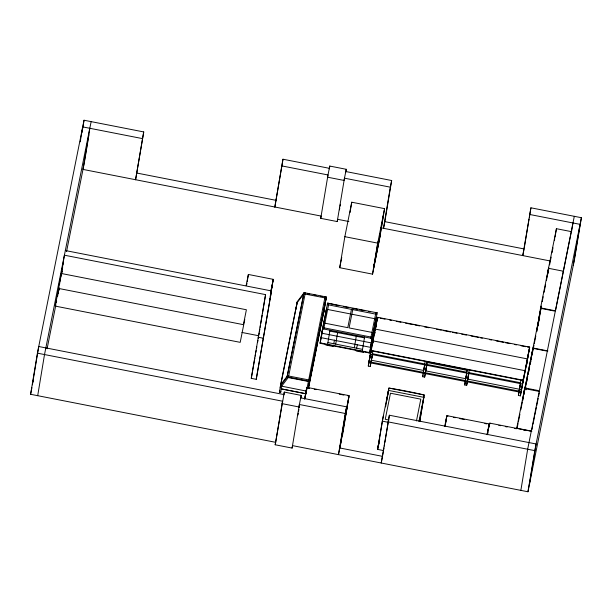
<?xml version="1.0" encoding="UTF-8"?>
<svg xmlns="http://www.w3.org/2000/svg" width="612" height="612" viewBox="0 0 612 612"><rect width="100%" height="100%" fill="white"/><g stroke="black" fill="none" stroke-linecap="round" stroke-linejoin="round"><path stroke-width="0.92" d="M325.875 312.847L325.553 315.019L325.798 313.795M325.775 313.987L326.64 308.142M326.403 309.305L325.982 312.128L326.234 310.85M375.952 319.013L374.529 328.56M345.811 171.536L391.657 180.517L384.849 221.651L524.109 248.946L522.778 255.594L530.918 207.812L581.4 217.704L574.591 258.838L527.957 491.765L292.582 445.635L292.092 448.083L275.186 444.771L275.675 442.323L30.6 394.296L37.408 353.162L84.043 120.235L143.721 131.932L135.581 179.721L143.721 131.932M32.398 384.841L38.74 346.514L283.815 394.541M37.699 395.689L44.508 354.555L91.142 121.627M80.233 141.846L82.704 126.891L142.389 138.587M82.023 132.391L84.043 120.235M57.589 296.338L58.981 287.931M59.899 282.377L64.405 255.196L265.57 294.624L262.479 313.321M58.989 288.872L58.676 290.746L59.081 288.879M61.139 275.897L62.631 266.855M62.937 265.042L63.235 263.229M89.811 128.283L83.002 169.417L321.185 216.09L320.742 218.339L337.22 221.567L337.663 219.318L348.894 221.521M84.334 162.761L88.358 138.457M88.663 136.591L88.977 134.716M246.644 284.924L246.934 283.18M247.225 281.443L248.38 274.467L273.243 279.34L271.368 290.669M282.981 159.219L274.842 207.009L282.981 159.219L329.332 168.308M65.331 250.537L271.476 290.937L256.244 379.318L251.272 378.346L265.57 294.624M258.914 334.818L259.228 332.951M259.534 331.084L259.848 329.21M260.154 327.344L260.467 325.469M260.773 323.603L262.166 315.188M256.244 379.318L271.476 290.937M271.047 292.131L271.942 286.722M272.424 284.106L272.998 280.625M280.862 391.267L280.625 392.437L279.386 392.193L280.656 384.749L287.487 375.799L309.672 380.09L308.241 388.498M280.625 392.437L281.665 386.157L288.229 377.55L288.566 376.02L287.219 376.143M297.072 302.764L303.904 293.829L326.081 298.098L323.388 314.4L326.318 296.935L304.133 292.658L297.302 301.594L296.032 309.037L296.262 307.874M275.186 444.771L284.305 392.093L301.211 395.406L300.752 398.213M275.675 442.323L282.484 401.189L37.408 353.162M283.846 394.901L284.305 392.093M320.742 218.339L328.001 174.956L281.65 165.875M329.317 168.866L329.776 166.066L346.254 169.294L345.795 172.094M292.092 448.083L299.39 404.501L345.275 413.49L338.467 454.632L339.798 447.976L346.606 406.842L300.722 397.854M297.96 415.035L298.274 413.169M298.579 411.302L298.893 409.428M299.199 407.561L299.513 405.687M304.845 399.039L306.551 388.75M304.975 398.573L306.834 387.35L349.108 395.635L339.958 447.961L346.591 408.212M306.681 390.158L325.071 296.69L325.003 297.126M316.22 349.115L317.88 339.094M337.22 221.567L344.472 178.184L390.326 187.173L383.517 228.307L384.849 221.651M339.461 209.862L339.775 207.996M340.081 206.122L340.387 204.255M320.091 343.309L322.501 328.759L372.042 338.467L369.633 353.017L320.091 343.309L322.256 332.392M327.336 304.646L376.877 314.354M370.796 338.222L375.929 312.594L377.176 312.839L327.627 303.131L338.964 305.717M321.331 343.554L321.407 343.118M328.812 303.728L323.74 328.996M339.714 267.712L344.847 236.683L351.747 202.212L384.573 208.646L379.44 239.667L372.54 274.145L339.714 267.712L341.764 257.461M327.619 344.334L329.96 330.22M350.033 212.555L351.747 202.212M335.705 344.12L337.61 332.614M354.356 347.777L356.26 336.271M347.593 395.773L347.662 395.352M342.475 435.384L348.825 397.035M372.54 274.145L377.673 243.117L344.847 236.683M373.978 265.822L378.086 241.342M379.83 236.584L383.594 213.863M362.243 351.12L364.584 337.005M368.393 352.772L368.462 352.336M376.242 317.498L369.633 353.017M370.65 364.584L370.275 366.443L368.286 366.053L377.505 317.291L529.701 347.119L527.559 347.058M371.201 348.855L368.286 366.053M375.225 330.48L376.885 320.436M375.301 330.426L375.447 329.554M375.753 327.68L376.686 322.057M376.831 321.185L377.26 318.577M370.62 352.336L377.505 317.291M370.275 366.443L372.815 351.104M383.196 450.493L377.619 449.399L382.301 421.148L388.918 388.069A160.199 55.814 11.3 0 1 424.231 394.992L423.389 399.59M383.288 416.191L377.619 449.399M385.614 406.873L387.794 393.684M386.73 400.806L388.452 390.402L423.764 397.318L419.687 421.614M387.342 397.578L388.543 390.341M529.296 485.109L536.104 443.975L389.377 415.227L381.238 463.009L383.341 451.687M383.655 449.812L383.961 447.946M384.275 446.072L384.581 444.205M384.894 442.338L389.377 415.227M425.309 373.496L424.644 377.099L422.655 376.709L425.195 361.371M424.682 364.867L423.902 369.549L425.072 364.025M424.644 377.099L427.184 361.761M425.592 371.752L426.671 365.257M419.863 421.385L420.475 417.667L420.107 419.396M423.856 397.257L420.245 418.585M445.054 426.396L446.599 417.047M445.49 424.062L446.882 415.647L489.156 423.932L488.537 427.673M447.808 416.267L447.877 415.839M467.331 381.727L466.673 385.338L464.684 384.948L467.224 369.61M464.684 384.948L465.342 381.337M425.738 370.88L465.778 378.721L466.696 373.19M466.673 385.338L469.213 370M467.622 379.983L468.853 372.555M487.948 430.947L488.254 429.073M487.718 433.824L488.024 431.957M488.774 427.75L489.08 425.883M490.472 423.695L490.541 423.267M524.262 248.005L529.059 219.027M529.372 217.161L530.918 207.812M523.298 378.66L520.384 395.865L518.395 395.474L520.934 380.136M519.206 390.992L518.395 395.474M519.489 389.247L520.422 383.632M520.384 395.865L529.548 347.448M528.99 350.24L526.45 365.578L529.457 348.396M516.834 427.673L516.903 427.252M522.663 400.271L524.377 389.936M522.633 400.745L524.645 388.589L539.57 391.512M523.918 394.648L525.18 387.013M530.596 362.38L532.922 348.35L546.348 350.982M531.155 359.221L531.461 357.354M531.782 355.603L533.197 347.065M536.663 331.658L540.748 306.964M538.614 322.432L540.939 308.402L554.365 311.034M546.478 280.457L548.505 268.301L563.43 271.223M547.136 276.8L548.696 267.368M554.449 240.386L554.747 238.581M555.038 237.119L556.438 228.697L571.356 231.627L555.482 310.82L540.564 307.897L556.438 228.697M530.306 431.498L530.375 431.077M520.858 490.373L527.666 449.239L574.301 216.311M527.957 491.765L534.773 450.623L581.4 217.704M571.577 231.374L572.97 222.959M573.26 265.486L580.069 224.352L529.587 214.46M251.272 378.346L254.852 357.974M255.181 356.123L255.502 354.272M255.831 352.42L256.153 350.569M256.482 348.718L256.81 346.866M257.621 342.238L257.95 340.387M258.272 338.535L258.601 336.684M30.6 394.296L31.931 387.648M33.056 382.041L33.431 380.174M62.332 268.668L62.707 266.801M59.027 286.913L55.187 306.092L240.202 342.345L244.777 319.518M59.387 285.085L59.754 283.264M61.781 273.128L62.149 271.3M47.093 348.771L55.906 304.761M56.281 302.886L56.656 301.02M58.148 293.538L58.523 291.679M66.555 251.547L84.165 163.595M246.139 285.651L248.38 274.467M270.764 291.802L273.243 279.34M270.749 292.49L272.554 283.524M270.825 292.314L272.409 284.396M269.502 299.987L269.877 298.128M270.114 296.789L271.514 289.797M306.52 391.122L280.426 385.92L297.302 301.594M280.197 387.541L297.057 302.848M279.386 392.193L279.615 391.03M280.426 385.92L286.982 377.306L303.866 292.987M286.982 377.306L304.133 292.658M329.776 166.066L327.55 177.197L344.028 180.425L346.254 169.294M288.665 376.043L305.312 292.888L305.105 293.232M301.211 395.406L298.901 406.949L281.994 403.629M304.501 399.001L306.834 387.35M326.318 296.935L309.435 381.253L287.25 376.961M309.596 380.526L326.012 298.534M308.326 388.597L324.429 308.119M308.486 388.245L323.978 310.827M322.44 329.103L327.627 303.131M325.798 313.046L321.767 333.203L371.308 342.911L375.776 320.566M322.838 328.59L321.025 337.648L370.574 347.356L375.34 323.518M323.748 324.069L324.651 319.541M325.217 317.689L325.309 317.223M333.747 343.806L334.489 340.081M351.517 309.022L347.784 327.657L324.911 323.174M352.818 309.282L349.085 327.917L371.966 332.4M356.628 348.289L357.37 344.564M377.39 244.854L384.573 208.646M373.481 268.454L380.526 233.103M373.335 269.334L380.236 234.855M390.326 187.173L391.657 180.517M345.275 413.49L346.606 406.842M346.308 409.612L349.108 395.635M344.686 419.687L346.966 408.273M372.042 338.467L377.176 312.839M370.482 354.333L369.005 361.7L521.11 391.504M370.849 352.504L371.216 350.668L370.887 352.458M372.685 343.332L373.052 341.504M374.521 334.167L374.888 332.331M370.52 354.287L368.868 362.572L520.965 392.376L527.544 359.359M372.723 343.286L373.091 341.458M374.559 334.121L374.927 332.285M371.002 362.09L372.654 353.805M371.224 361.095L372.693 353.759M388.077 392.667L388.918 388.069L424.231 394.992L418.945 421.416M378.614 444.45L379.738 438.812M423.374 372.348L423.749 370.49L371.369 360.223M422.655 376.709L423.03 374.842M425.363 372.739L426.878 365.333M416.458 420.926L420.811 399.162L390.471 393.218L385.254 419.304L388.926 420.023M444.733 426.357L446.882 415.647M465.778 378.721L466.734 374.093M467.392 380.978L469.09 372.654M487.014 434.642L489.156 423.932M487.213 434.719L489.546 423.076L531.82 431.361M519.121 391.114L520.59 383.747M529.701 347.119L522.35 384.007L370.252 354.203M524.645 388.589L516.719 428.186L531.637 431.108M532.922 348.35L524.989 387.947L538.422 390.578M538.851 318.439L541.314 306.069M542.209 301.647L543.181 296.743M544.076 292.322L545.613 284.618M547.725 274.176L548.1 272.317M548.329 271.139L548.704 269.272M549.591 264.851L551.129 257.147M552.024 252.725L552.399 250.859M552.621 249.681L552.996 247.814M525.111 387.434L532.578 350.125M540.939 308.402L533.014 347.998L547.931 350.921M517.056 428.469L518.035 423.565M518.364 421.936L519.902 414.232M520.797 409.811L522.327 402.107M537.328 327.634L538.82 320.175M539.195 318.309L539.57 316.442M526.305 383.326L527.796 375.86M528.171 373.993L529.671 366.534M537.275 327.963L539.509 316.771M525.708 386.363L527.2 378.905M528.133 374.238L529.066 369.572M530 364.913L530.749 361.179M532.417 352.948L533.955 345.245M534.284 343.615L535.821 335.912M536.716 331.49L538.246 323.786M525.93 389.913L526.297 388.046M531.92 429.708L532.654 426.029M533.021 424.192L534.498 416.833M534.865 414.99L536.341 407.63M536.709 405.787L538.178 398.427M538.552 396.591L539.287 392.912M378.461 444.664L378.354 446.477A2.532 2.372 9.4 0 0 378.652 447.035M136.912 173.066L276.173 200.361M380.71 227.756L550.463 261.018M307.821 293.76L309.626 294.112M314.147 294.999L315.96 295.351M320.481 296.239L322.287 296.598M343.577 306.62L348.19 307.522M352.803 308.425L357.416 309.328M359.259 309.695L363.872 310.598M368.493 311.5L370.337 311.86M377.451 317.643L378.774 317.903M380.373 318.217L385.047 319.127M389.729 320.045L391.596 320.413M396.27 321.331L400.952 322.249M405.626 323.167L413.108 324.628M414.982 324.995L419.656 325.913M424.33 326.831L429.012 327.749M436.601 329.233L441.252 330.143M443.119 330.511L450.57 331.972M452.429 332.331L457.08 333.249M461.739 334.16L466.398 335.07M471.049 335.98L472.915 336.348M473.841 336.531L475.83 336.921M476.756 337.105L478.607 337.464M480.451 337.824L482.302 338.191M489.692 339.637L491.535 339.997M496.156 340.899L503.546 342.353M505.39 342.712L510.01 343.615M514.631 344.525L516.474 344.885M521.095 345.788L525.708 346.698M327.649 309.473L350.531 313.956M351.831 314.216L374.705 318.699M375.148 329.072L527.337 358.9M322.731 327.588L372.28 337.296M329.814 331.092L364.438 337.87M372.792 340.861L524.981 370.681M370.887 350.37L523.076 380.19M370.826 350.714L523.023 380.542M327.91 342.59L362.534 349.375M320.16 342.873L369.709 352.581M372.387 353.721L424.759 363.987M468.777 372.609L520.506 382.745M325.813 345.023L333.272 346.484M356.146 350.967L363.612 352.428M241.916 332.454L258.761 335.758M258.08 337.204L263.053 338.184M467.767 379.111L521.485 389.637M465.059 383.081L467.048 383.472M288.229 377.55L308.119 381.444M307.752 387.97L309.611 388.329M314.239 389.24L316.09 389.607M339.255 394.143L343.89 395.054M498.811 425.325L500.662 425.692M505.29 426.595L507.149 426.962M514.554 428.415L516.413 428.775M523.818 430.228L525.677 430.588M453.362 417.353L455.213 417.713M459.849 418.623L464.477 419.534M484.865 423.527L486.716 423.887M306.092 393.738L281.222 388.865L306.077 393.822M388.046 421.875L534.773 450.623M382.301 421.148L387.87 422.242M339.798 447.976L382.569 456.361M378.514 447.908A2.532 2.372 9.4 0 1 378.675 445.016M378.82 444.151A2.532 2.372 9.4 0 1 379.318 443.746M61.368 273.503L58.385 288.405L243.408 324.666L246.391 309.756L61.368 273.503M427.122 362.511L426.755 364.377L466.788 372.218L467.163 370.359L427.122 362.511"/></g></svg>
